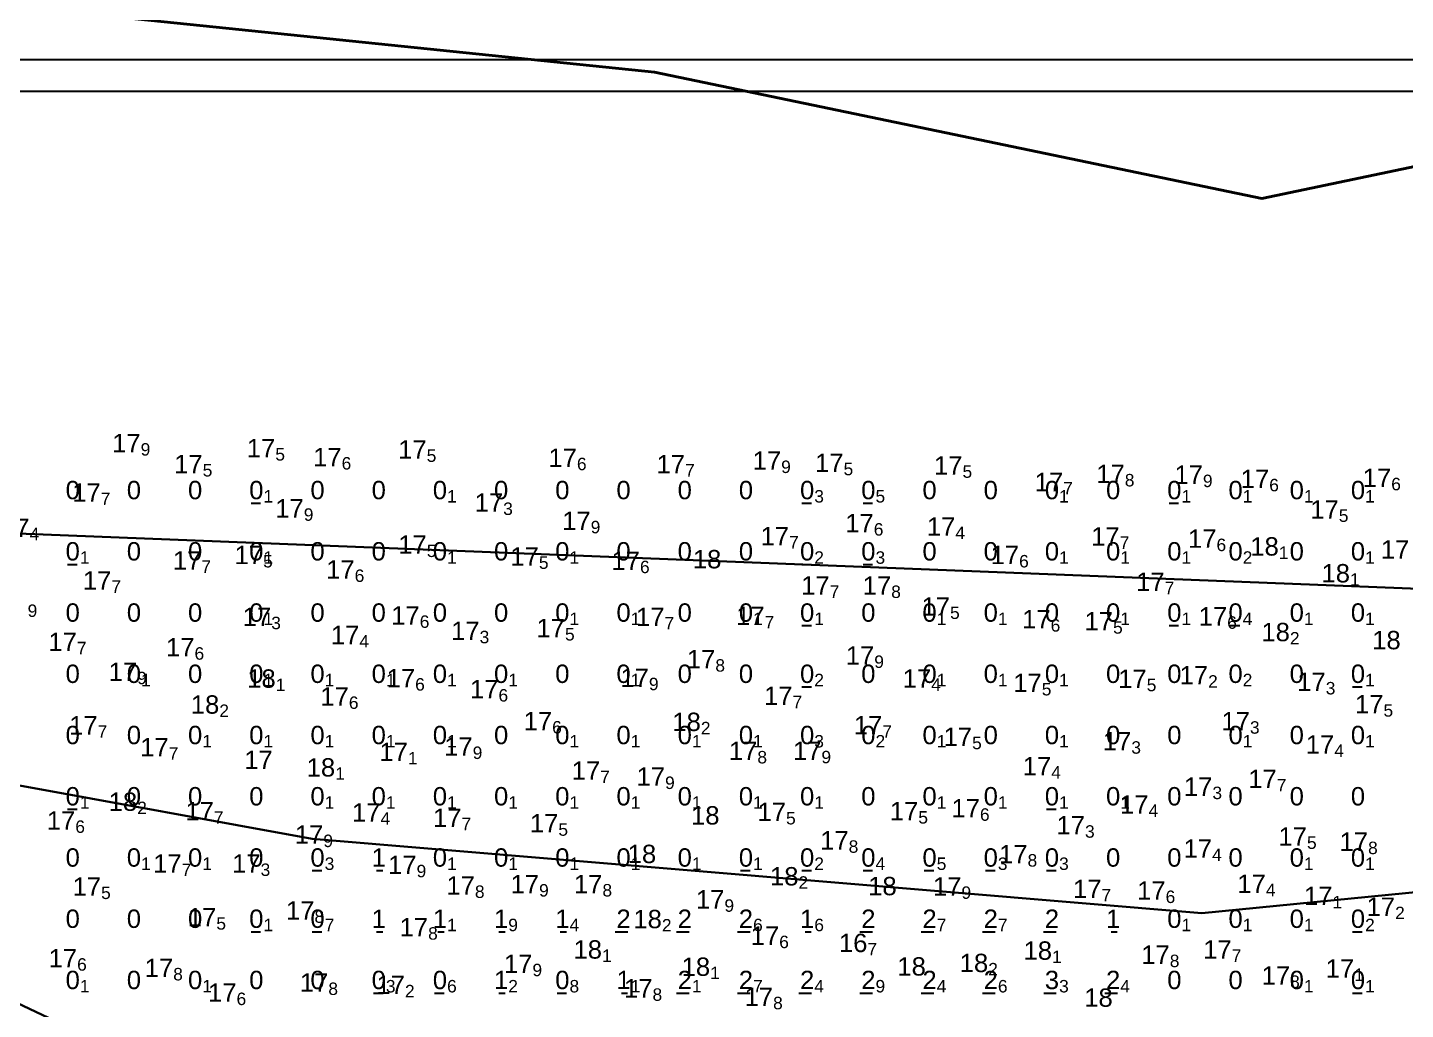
# Model space of a CAD drawing. Header units: millimetres. Extents: x 0 to 581027, y 0 to 6627194.
# Drawn here: x 580320.9 to 580456, y 6625941.1 to 6626037.3 of the extents above; entities that cross this region are included whole.
import ezdxf
from ezdxf.enums import TextEntityAlignment as Align

# ---------------------------------------------------------------- set-up
doc = ezdxf.new("R2010")
doc.units = ezdxf.units.MM
doc.layers.add('Soundings_1000', color=7, linetype='Continuous', true_color=0x000000)
doc.layers.add('soundings_diff', color=7, linetype='Continuous', true_color=0x000000)
for name, color, linetype in [('tiff', 7, 'Continuous'), ('tiff17.2', 7, 'Continuous'), ('Этап 2.1 верхняя бровка', 7, 'Continuous'), ('Этап 3.2 верхняя бровка', 7, 'Continuous'), ('Этап 3.2 нижняя бровка', 7, 'Continuous'), ('Этап 3.2 рабочая прорезь', 7, 'Continuous'), ('Этап 4.2 нижняя бровка', 7, 'Continuous')]:
    doc.layers.add(name, color=color, linetype=linetype)
doc.styles.get("Standard").update_dxf_attribs({"font": 'arial.ttf'})
picture_1 = doc.add_image_def('image2.tif', size_in_pixel=(3838, 2796))
picture_2 = doc.add_image_def('image3.tif', size_in_pixel=(3838, 2796))
picture_3 = doc.add_image_def('image4.tif', size_in_pixel=(2844, 2049))

msp = doc.modelspace()

# ---------------------------------------------------------------- linework, layer by layer
at = {"layer": 'soundings_diff', "color": 18, "true_color": 0x000000}
for p, q in [((580342.78, 6625990.72, -0.06), (580343.72, 6625990.72, -0.06)), ((580396.78, 6625990.72, -0.34), (580397.72, 6625990.72, -0.34)), ((580402.78, 6625990.72, -0.45), (580403.72, 6625990.72, -0.45)), ((580432.78, 6625990.72, -0.08), (580433.72, 6625990.72, -0.08)), ((580324.78, 6625984.72, -0.12), (580325.72, 6625984.72, -0.12)), ((580396.78, 6625984.72, -0.21), (580397.72, 6625984.72, -0.21)), ((580402.78, 6625984.72, -0.32), (580403.72, 6625984.72, -0.32)), ((580396.78, 6625978.72, -0.14), (580397.72, 6625978.72, -0.14)), ((580432.78, 6625978.72, -0.07), (580433.72, 6625978.72, -0.07)), ((580438.78, 6625978.72, -0.35), (580439.72, 6625978.72, -0.35)), ((580396.78, 6625972.72, -0.15), (580397.72, 6625972.72, -0.15)), ((580450.78, 6625972.72, -0.07), (580451.72, 6625972.72, -0.07)), ((580324.78, 6625960.72, -0.07), (580325.72, 6625960.72, -0.07)), ((580420.78, 6625960.72, -0.13), (580421.72, 6625960.72, -0.13)), ((580348.78, 6625954.72, -0.27), (580349.72, 6625954.72, -0.27)), ((580355.09, 6625954.72, -1.03), (580355.7, 6625954.72, -1.03)), ((580390.78, 6625954.72, -0.08), (580391.72, 6625954.72, -0.08)), ((580396.78, 6625954.72, -0.22), (580397.72, 6625954.72, -0.22)), ((580402.78, 6625954.72, -0.38), (580403.72, 6625954.72, -0.38)), ((580408.78, 6625954.72, -0.53), (580409.72, 6625954.72, -0.53)), ((580414.78, 6625954.72, -0.25), (580415.72, 6625954.72, -0.25)), ((580420.78, 6625954.72, -0.34), (580421.72, 6625954.72, -0.34)), ((580342.78, 6625948.72, -0.08), (580343.72, 6625948.72, -0.08)), ((580348.78, 6625948.72, -0.66), (580349.72, 6625948.72, -0.66)), ((580355.09, 6625948.72, -0.97), (580355.7, 6625948.72, -0.97)), ((580361.09, 6625948.72, -1.12), (580361.7, 6625948.72, -1.12)), ((580367.09, 6625948.72, -1.89), (580367.7, 6625948.72, -1.89)), ((580373.09, 6625948.72, -1.37), (580373.7, 6625948.72, -1.37)), ((580378.48, 6625948.72, -2.04), (580379.72, 6625948.72, -2.04)), ((580384.48, 6625948.72, -2), (580385.72, 6625948.72, -2)), ((580390.48, 6625948.72, -2.63), (580391.72, 6625948.72, -2.63)), ((580397.09, 6625948.72, -1.64), (580397.7, 6625948.72, -1.64)), ((580402.48, 6625948.72, -2.02), (580403.72, 6625948.72, -2.02)), ((580408.48, 6625948.72, -2.67), (580409.72, 6625948.72, -2.67)), ((580414.48, 6625948.72, -2.66), (580415.72, 6625948.72, -2.66)), ((580420.48, 6625948.72, -1.97), (580421.72, 6625948.72, -1.97)), ((580427.09, 6625948.72, -1.02), (580427.7, 6625948.72, -1.02)), ((580450.78, 6625948.72, -0.17), (580451.72, 6625948.72, -0.17)), ((580354.78, 6625942.72, -0.28), (580355.72, 6625942.72, -0.28)), ((580360.78, 6625942.72, -0.57), (580361.72, 6625942.72, -0.57)), ((580367.09, 6625942.72, -1.23), (580367.7, 6625942.72, -1.23)), ((580372.78, 6625942.72, -0.84), (580373.72, 6625942.72, -0.84)), ((580379.09, 6625942.72, -1.07), (580379.7, 6625942.72, -1.07)), ((580384.48, 6625942.72, -2.08), (580385.72, 6625942.72, -2.08)), ((580390.48, 6625942.72, -2.66), (580391.72, 6625942.72, -2.66)), ((580396.48, 6625942.72, -2.41), (580397.72, 6625942.72, -2.41)), ((580402.48, 6625942.72, -2.89), (580403.72, 6625942.72, -2.89)), ((580408.48, 6625942.72, -2.43), (580409.72, 6625942.72, -2.43)), ((580414.48, 6625942.72, -2.63), (580415.72, 6625942.72, -2.63)), ((580420.49, 6625942.72, -3.32), (580421.72, 6625942.72, -3.32)), ((580426.48, 6625942.72, -2.41), (580427.72, 6625942.72, -2.41)), ((580450.78, 6625942.72, -0.09), (580451.72, 6625942.72, -0.09))]:
    msp.add_line(p, q, dxfattribs=at)
at = {"layer": 'Этап 2.1 верхняя бровка', "color": 3, "linetype": 'Continuous', "lineweight": 40, "ltscale": 8, "flags": 128}
msp.add_lwpolyline([(580574.24, 6626068.7), (580573.83, 6626058.28), (580569.83, 6626051.11), (580554.22, 6626036.68), (580532.59, 6626037.54), (580508.46, 6626034.52), (580441.88, 6626020.57), (580382.35, 6626032.96), (580320.58, 6626039.27), (580283.06, 6626051.88), (580240.61, 6626066.21), (580196.19, 6626081.31), (580153.79, 6626096.78), (580147.87, 6626098.94), (580127.54, 6626105.31)], dxfattribs=at)
at = {"layer": 'Этап 3.2 верхняя бровка', "color": 3, "lineweight": 30}
msp.add_lwpolyline([(580109.64, 6625994.38), (580176, 6625990.07), (580289.72, 6625956.01), (580347.34, 6625928.72), (580434.28, 6625915.16), (580568.81, 6625931.39), (580570.09, 6625963.7)], dxfattribs=at)
at = {"layer": 'Этап 3.2 нижняя бровка', "color": 1, "lineweight": 30}
msp.add_lwpolyline([(580576.58, 6626127.97), (580534.6, 6626089.19), (580127.29, 6626105.37), (580109.71, 6625996.05), (580570.65, 6625977.85), (580576.58, 6626127.97)], dxfattribs=at)
at = {"layer": 'Этап 3.2 рабочая прорезь', "color": 5, "lineweight": 30}
msp.add_lwpolyline([(580109.71, 6625996.05), (580109.64, 6625994.38), (580176.53, 6625991.74), (580290.65, 6625968.42), (580348.76, 6625957.82), (580436, 6625950.56), (580570.09, 6625963.7), (580570.65, 6625977.85)], dxfattribs=at)
at = {"layer": 'Этап 4.2 нижняя бровка', "color": 1, "lineweight": 30}
msp.add_lwpolyline([(580570.65, 6625977.85), (580109.71, 6625996.05), (580034.52, 6625734.46), (580560.2, 6625713.67), (580570.65, 6625977.85)], dxfattribs=at)

# ---------------------------------------------------------------- texts
at = {"layer": 'Soundings_1000', "color": 18, "true_color": 0x000000}
for s, p in [('17', (580331.96, 6625996.6, 17.9)), ('17', (580345.16, 6625996.11, 17.52)), ('17', (580351.66, 6625995.23, 17.63)), ('17', (580360, 6625995.98, 17.45)), ('17', (580374.73, 6625995.17, 17.61)), ('17', (580338.04, 6625994.55, 17.48)), ('17', (580385.33, 6625994.54, 17.72)), ('17', (580394.75, 6625994.89, 17.85)), ('17', (580400.87, 6625994.67, 17.53)), ('17', (580412.53, 6625994.42, 17.45)), ('17', (580428.44, 6625993.58, 17.82)), ('17', (580422.4, 6625992.79, 17.66)), ('17', (580436.1, 6625993.51, 17.86)), ('17', (580442.6, 6625993.1, 17.6)), ('17', (580454.56, 6625993.2, 17.58)), ('17', (580328.05, 6625991.76, 17.66)), ('17', (580347.95, 6625990.21, 17.93)), ('17', (580367.5, 6625990.78, 17.27)), ('17', (580449.42, 6625990.1, 17.48)), ('17', (580321.07, 6625988.31, 17.37)), ('17', (580376.08, 6625988.98, 17.89)), ('17', (580403.83, 6625988.76, 17.6)), ('17', (580411.83, 6625988.42, 17.43)), ('17', (580395.53, 6625987.49, 17.68)), ('17', (580427.94, 6625987.46, 17.68)), ('17', (580437.43, 6625987.24, 17.63)), ('17', (580343.96, 6625985.64, 17.53)), ('17', (580360.01, 6625986.66, 17.45)), ('17', (580371, 6625985.5, 17.45)), ('17', (580418.08, 6625985.64, 17.62)), ('18', (580443.54, 6625986.48, 18.12)), ('17', (580456.34, 6625986.19, 17.59)), ('17', (580337.91, 6625985.11, 17.67)), ('17', (580352.94, 6625984.22, 17.58)), ('17', (580380.91, 6625985.08, 17.57)), ('18', (580388.89, 6625985.23, 17.95)), ('17', (580329.09, 6625983.15, 17.66)), ('17', (580432.35, 6625983.02, 17.7)), ('18', (580450.52, 6625983.85, 18.07)), ('17', (580399.51, 6625982.66, 17.73)), ('17', (580405.54, 6625982.65, 17.77)), ('17', (580411.31, 6625980.59, 17.48)), ('17', (580344.76, 6625979.59, 17.3)), ('17', (580359.32, 6625979.72, 17.55)), ('17', (580383.32, 6625979.57, 17.74)), ('17', (580393.13, 6625979.67, 17.66)), ('17', (580421.17, 6625979.35, 17.56)), ('17', (580427.29, 6625979.15, 17.51)), ('17', (580438.48, 6625979.63, 17.61)), ('17', (580353.4, 6625977.8, 17.36)), ('17', (580365.19, 6625978.21, 17.29)), ('17', (580373.56, 6625978.48, 17.48)), ('18', (580444.63, 6625978.09, 18.21)), ('17', (580325.71, 6625977.13, 17.68)), ('17', (580337.24, 6625976.6, 17.64)), ('18', (580455.49, 6625977.3, 18.04)), ('17', (580388.3, 6625975.43, 17.82)), ('17', (580403.88, 6625975.79, 17.92)), ('17', (580331.62, 6625974.2, 17.89)), ('18', (580345.2, 6625973.53, 18.07)), ('17', (580358.87, 6625973.57, 17.58)), ('17', (580381.79, 6625973.61, 17.89)), ('17', (580409.46, 6625973.54, 17.39)), ('17', (580430.59, 6625973.51, 17.49)), ('17', (580436.61, 6625973.86, 17.18)), ('17', (580367.04, 6625972.5, 17.63)), ('17', (580420.3, 6625973.1, 17.48)), ('17', (580448.14, 6625973.2, 17.33)), ('18', (580339.67, 6625970.99, 18.19)), ('17', (580352.37, 6625971.78, 17.57)), ('17', (580395.87, 6625971.85, 17.68)), ('17', (580453.8, 6625971.02, 17.52)), ('17', (580372.3, 6625969.37, 17.57)), ('18', (580386.88, 6625969.29, 18.15)), ('17', (580440.71, 6625969.35, 17.3)), ('17', (580327.74, 6625968.95, 17.74)), ('17', (580404.67, 6625968.96, 17.74)), ('17', (580334.71, 6625966.8, 17.73)), ('17', (580364.51, 6625966.87, 17.88)), ('17', (580413.47, 6625967.83, 17.51)), ('17', (580429.08, 6625967.39, 17.32)), ('17', (580448.98, 6625967.08, 17.43)), ('17', (580344.91, 6625965.56, 17.04)), ('17', (580358.16, 6625966.34, 17.13)), ('17', (580392.42, 6625966.44, 17.81)), ('17', (580398.7, 6625966.45, 17.87)), ('18', (580351.03, 6625964.83, 18.14)), ('17', (580377.01, 6625964.51, 17.73)), ('17', (580383.37, 6625963.93, 17.89)), ('17', (580421.23, 6625964.95, 17.4)), ('17', (580437.03, 6625962.94, 17.28)), ('17', (580443.34, 6625963.7, 17.69)), ('18', (580331.62, 6625961.47, 18.15)), ('17', (580430.77, 6625961.2, 17.38)), ('17', (580339.14, 6625960.53, 17.74)), ('17', (580355.47, 6625960.42, 17.44)), ('17', (580363.41, 6625959.89, 17.73)), ('18', (580388.71, 6625960.13, 18.04)), ('17', (580395.23, 6625960.46, 17.51)), ('17', (580408.2, 6625960.54, 17.48)), ('17', (580414.24, 6625960.82, 17.57)), ('17', (580325.55, 6625959.63, 17.63)), ('17', (580372.91, 6625959.35, 17.47)), ('17', (580424.54, 6625959.16, 17.26)), ('17', (580349.87, 6625958.24, 17.89)), ('17', (580401.37, 6625957.68, 17.81)), ('17', (580446.3, 6625958.06, 17.54)), ('17', (580452.29, 6625957.55, 17.77)), ('18', (580382.5, 6625956.35, 17.96)), ('17', (580418.91, 6625956.33, 17.79)), ('17', (580437, 6625956.88, 17.35)), ('17', (580335.98, 6625955.4, 17.67)), ('17', (580343.72, 6625955.41, 17.26)), ('17', (580359.01, 6625955.28, 17.93)), ('17', (580328.08, 6625953.15, 17.5)), ('17', (580364.73, 6625953.26, 17.76)), ('17', (580371.02, 6625953.39, 17.94)), ('17', (580377.23, 6625953.4, 17.82)), ('18', (580396.45, 6625954.16, 18.17)), ('18', (580406.08, 6625953.2, 18.04)), ('17', (580412.43, 6625953.17, 17.9)), ('17', (580442.27, 6625953.43, 17.41)), ('17', (580389.19, 6625951.9, 17.87)), ('17', (580426.16, 6625952.92, 17.7)), ('17', (580432.44, 6625952.76, 17.63)), ('17', (580448.8, 6625952.24, 17.12)), ('17', (580349, 6625950.82, 17.75)), ('17', (580454.94, 6625951.18, 17.21)), ('17', (580339.38, 6625950.15, 17.54)), ('17', (580360.14, 6625949.17, 17.83)), ('18', (580383.06, 6625949.97, 18.21)), ('17', (580394.56, 6625948.34, 17.55)), ('16', (580403.21, 6625947.63, 16.69)), ('18', (580377.19, 6625946.99, 18.11)), ('18', (580421.31, 6625946.88, 18.05)), ('17', (580432.85, 6625946.48, 17.75)), ('17', (580438.92, 6625946.99, 17.66)), ('17', (580325.73, 6625946.13, 17.63)), ('17', (580335.15, 6625945.18, 17.79)), ('17', (580370.37, 6625945.59, 17.87)), ('18', (580387.79, 6625945.3, 18.12)), ('18', (580408.94, 6625945.33, 17.96)), ('18', (580415.05, 6625945.67, 18.18)), ('17', (580450.93, 6625945.13, 17.13)), ('17', (580350.36, 6625943.75, 17.81)), ('17', (580444.65, 6625944.44, 17.76)), ('17', (580341.36, 6625942.76, 17.55)), ('17', (580357.87, 6625943.52, 17.22)), ('17', (580382.14, 6625943.18, 17.83)), ('17', (580393.96, 6625942.35, 17.78)), ('18', (580427.26, 6625942.27, 18.03))]:
    msp.add_text(s, height=1.8, dxfattribs=at).set_placement(p, align=Align.MIDDLE_RIGHT)
for s, p in [('9', (580331.96, 6625996.6, 17.9)), ('5', (580345.16, 6625996.11, 17.52)), ('5', (580360, 6625995.98, 17.45)), ('5', (580338.04, 6625994.55, 17.48)), ('6', (580351.66, 6625995.23, 17.63)), ('6', (580374.73, 6625995.17, 17.61)), ('7', (580385.33, 6625994.54, 17.72)), ('9', (580394.75, 6625994.89, 17.85)), ('5', (580400.87, 6625994.67, 17.53)), ('5', (580412.53, 6625994.42, 17.45)), ('8', (580428.44, 6625993.58, 17.82)), ('9', (580436.1, 6625993.51, 17.86)), ('6', (580454.56, 6625993.2, 17.58)), ('7', (580422.4, 6625992.79, 17.66)), ('6', (580442.6, 6625993.1, 17.6)), ('7', (580328.05, 6625991.76, 17.66)), ('3', (580367.5, 6625990.78, 17.27)), ('9', (580347.95, 6625990.21, 17.93)), ('5', (580449.42, 6625990.1, 17.48)), ('4', (580321.07, 6625988.31, 17.37)), ('9', (580376.08, 6625988.98, 17.89)), ('6', (580403.83, 6625988.76, 17.6)), ('4', (580411.83, 6625988.42, 17.43)), ('5', (580360.01, 6625986.66, 17.45)), ('7', (580395.53, 6625987.49, 17.68)), ('7', (580427.94, 6625987.46, 17.68)), ('6', (580437.43, 6625987.24, 17.63)), ('1', (580443.54, 6625986.48, 18.12)), ('7', (580337.91, 6625985.11, 17.67)), ('5', (580343.96, 6625985.64, 17.53)), ('5', (580371, 6625985.5, 17.45)), ('6', (580380.91, 6625985.08, 17.57)), ('6', (580418.08, 6625985.64, 17.62)), ('6', (580352.94, 6625984.22, 17.58)), ('1', (580450.52, 6625983.85, 18.07)), ('7', (580329.09, 6625983.15, 17.66)), ('7', (580399.51, 6625982.66, 17.73)), ('8', (580405.54, 6625982.65, 17.77)), ('7', (580432.35, 6625983.02, 17.7)), ('9', (580320.88, 6625980.79, 17.9)), ('6', (580359.32, 6625979.72, 17.55)), ('7', (580393.13, 6625979.67, 17.66)), ('5', (580411.31, 6625980.59, 17.48)), ('6', (580438.48, 6625979.63, 17.61)), ('3', (580344.76, 6625979.59, 17.3)), ('5', (580373.56, 6625978.48, 17.48)), ('7', (580383.32, 6625979.57, 17.74)), ('6', (580421.17, 6625979.35, 17.56)), ('5', (580427.29, 6625979.15, 17.51)), ('7', (580325.71, 6625977.13, 17.68)), ('4', (580353.4, 6625977.8, 17.36)), ('3', (580365.19, 6625978.21, 17.29)), ('2', (580444.63, 6625978.09, 18.21)), ('6', (580337.24, 6625976.6, 17.64)), ('9', (580403.88, 6625975.79, 17.92)), ('9', (580331.62, 6625974.2, 17.89)), ('8', (580388.3, 6625975.43, 17.82)), ('1', (580345.2, 6625973.53, 18.07)), ('6', (580358.87, 6625973.57, 17.58)), ('9', (580381.79, 6625973.61, 17.89)), ('4', (580409.46, 6625973.54, 17.39)), ('5', (580420.3, 6625973.1, 17.48)), ('5', (580430.59, 6625973.51, 17.49)), ('2', (580436.61, 6625973.86, 17.18)), ('3', (580448.14, 6625973.2, 17.33)), ('6', (580352.37, 6625971.78, 17.57)), ('6', (580367.04, 6625972.5, 17.63)), ('7', (580395.87, 6625971.85, 17.68)), ('2', (580339.67, 6625970.99, 18.19)), ('5', (580453.8, 6625971.02, 17.52)), ('7', (580327.74, 6625968.95, 17.74)), ('6', (580372.3, 6625969.37, 17.57)), ('2', (580386.88, 6625969.29, 18.15)), ('7', (580404.67, 6625968.96, 17.74)), ('3', (580440.71, 6625969.35, 17.3)), ('5', (580413.47, 6625967.83, 17.51)), ('7', (580334.71, 6625966.8, 17.73)), ('1', (580358.16, 6625966.34, 17.13)), ('9', (580364.51, 6625966.87, 17.88)), ('8', (580392.42, 6625966.44, 17.81)), ('9', (580398.7, 6625966.45, 17.87)), ('3', (580429.08, 6625967.39, 17.32)), ('4', (580448.98, 6625967.08, 17.43)), ('1', (580351.03, 6625964.83, 18.14)), ('4', (580421.23, 6625964.95, 17.4)), ('7', (580377.01, 6625964.51, 17.73)), ('9', (580383.37, 6625963.93, 17.89)), ('7', (580443.34, 6625963.7, 17.69)), ('3', (580437.03, 6625962.94, 17.28)), ('2', (580331.62, 6625961.47, 18.15)), ('6', (580414.24, 6625960.82, 17.57)), ('4', (580430.77, 6625961.2, 17.38)), ('6', (580325.55, 6625959.63, 17.63)), ('7', (580339.14, 6625960.53, 17.74)), ('4', (580355.47, 6625960.42, 17.44)), ('7', (580363.41, 6625959.89, 17.73)), ('5', (580395.23, 6625960.46, 17.51)), ('5', (580408.2, 6625960.54, 17.48)), ('9', (580349.87, 6625958.24, 17.89)), ('5', (580372.91, 6625959.35, 17.47)), ('3', (580424.54, 6625959.16, 17.26)), ('5', (580446.3, 6625958.06, 17.54)), ('8', (580401.37, 6625957.68, 17.81)), ('4', (580437, 6625956.88, 17.35)), ('8', (580452.29, 6625957.55, 17.77)), ('7', (580335.98, 6625955.4, 17.67)), ('3', (580343.72, 6625955.41, 17.26)), ('8', (580418.91, 6625956.33, 17.79)), ('9', (580359.01, 6625955.28, 17.93)), ('2', (580396.45, 6625954.16, 18.17)), ('5', (580328.08, 6625953.15, 17.5)), ('8', (580364.73, 6625953.26, 17.76)), ('9', (580371.02, 6625953.39, 17.94)), ('8', (580377.23, 6625953.4, 17.82)), ('9', (580412.43, 6625953.17, 17.9)), ('7', (580426.16, 6625952.92, 17.7)), ('6', (580432.44, 6625952.76, 17.63)), ('4', (580442.27, 6625953.43, 17.41)), ('9', (580389.19, 6625951.9, 17.87)), ('1', (580448.8, 6625952.24, 17.12)), ('5', (580339.38, 6625950.15, 17.54)), ('8', (580349, 6625950.82, 17.75)), ('2', (580383.06, 6625949.97, 18.21)), ('2', (580454.94, 6625951.18, 17.21)), ('8', (580360.14, 6625949.17, 17.83)), ('6', (580394.56, 6625948.34, 17.55)), ('7', (580403.21, 6625947.63, 16.69)), ('6', (580325.73, 6625946.13, 17.63)), ('1', (580377.19, 6625946.99, 18.11)), ('1', (580421.31, 6625946.88, 18.05)), ('8', (580432.85, 6625946.48, 17.75)), ('7', (580438.92, 6625946.99, 17.66)), ('8', (580335.15, 6625945.18, 17.79)), ('9', (580370.37, 6625945.59, 17.87)), ('1', (580387.79, 6625945.3, 18.12)), ('2', (580415.05, 6625945.67, 18.18)), ('1', (580450.93, 6625945.13, 17.13)), ('8', (580350.36, 6625943.75, 17.81)), ('2', (580357.87, 6625943.52, 17.22)), ('8', (580382.14, 6625943.18, 17.83)), ('8', (580444.65, 6625944.44, 17.76)), ('6', (580341.36, 6625942.76, 17.55)), ('8', (580393.96, 6625942.35, 17.78))]:
    msp.add_text(s, height=1.22, dxfattribs=at).set_placement(p, align=Align.TOP_LEFT)
at = {"layer": 'soundings_diff', "color": 18, "true_color": 0x000000}
for s, p in [('0', (580326, 6625992, 0.04)), ('0', (580332, 6625992, -0.01)), ('0', (580338, 6625992, -0.03)), ('0', (580344, 6625992, -0.06)), ('0', (580350, 6625992, -0.03)), ('0', (580356, 6625992, 0.03)), ('0', (580362, 6625992, 0.09)), ('0', (580368, 6625992, -0.03)), ('0', (580374, 6625992)), ('0', (580380, 6625992, -0.03)), ('0', (580386, 6625992, -0.02)), ('0', (580392, 6625992, 0.03)), ('0', (580398, 6625992, -0.34)), ('0', (580404, 6625992, -0.45)), ('0', (580410, 6625992, -0.01)), ('0', (580416, 6625992, 0.02)), ('0', (580422, 6625992, 0.07)), ('0', (580428, 6625992, 0.02)), ('0', (580434, 6625992, -0.08)), ('0', (580440, 6625992, 0.06)), ('0', (580446, 6625992, 0.05)), ('0', (580452, 6625992, 0.06)), ('0', (580326, 6625986, -0.12)), ('0', (580332, 6625986, -0.02)), ('0', (580338, 6625986)), ('0', (580344, 6625986, 0.08)), ('0', (580350, 6625986, -0.03)), ('0', (580356, 6625986, 0.02)), ('0', (580362, 6625986, 0.06)), ('0', (580368, 6625986, 0.02)), ('0', (580374, 6625986, 0.06)), ('0', (580380, 6625986, 0.03)), ('0', (580386, 6625986, -0.03)), ('0', (580392, 6625986, 0.01)), ('0', (580398, 6625986, -0.21)), ('0', (580404, 6625986, -0.32)), ('0', (580410, 6625986, -0.04)), ('0', (580416, 6625986, 0.03)), ('0', (580422, 6625986, 0.06)), ('0', (580428, 6625986, 0.06)), ('0', (580434, 6625986, 0.07)), ('0', (580440, 6625986, 0.16)), ('0', (580446, 6625986, 0.04)), ('0', (580452, 6625986, 0.05)), ('0', (580326, 6625980, 0.03)), ('0', (580332, 6625980, -0.01)), ('0', (580338, 6625980, 0.03)), ('0', (580344, 6625980, 0.06)), ('0', (580350, 6625980, -0.03)), ('0', (580356, 6625980, 0.03)), ('0', (580362, 6625980, 0.03)), ('0', (580368, 6625980, 0.02)), ('0', (580374, 6625980, 0.07)), ('0', (580380, 6625980, 0.06)), ('0', (580386, 6625980, 0.01)), ('0', (580392, 6625980, 0.05)), ('0', (580398, 6625980, -0.14)), ('0', (580404, 6625980, -0.02)), ('0', (580410, 6625980, 0.09)), ('0', (580416, 6625980, 0.05)), ('0', (580422, 6625980, -0.02)), ('0', (580428, 6625980, 0.1)), ('0', (580434, 6625980, -0.07)), ('0', (580440, 6625980, -0.35)), ('0', (580446, 6625980, 0.05)), ('0', (580452, 6625980, 0.09)), ('0', (580326, 6625974, 0.02)), ('0', (580332, 6625974, 0.06)), ('0', (580338, 6625974, 0.04)), ('0', (580344, 6625974, 0.08)), ('0', (580350, 6625974, 0.08)), ('0', (580356, 6625974, 0.09)), ('0', (580362, 6625974, 0.08)), ('0', (580368, 6625974, 0.06)), ('0', (580374, 6625974, 0.04)), ('0', (580380, 6625974, 0.05)), ('0', (580386, 6625974, 0.03)), ('0', (580392, 6625974, 0.03)), ('0', (580398, 6625974, -0.15)), ('0', (580404, 6625974, 0.03)), ('0', (580410, 6625974, 0.06)), ('0', (580416, 6625974, 0.09)), ('0', (580422, 6625974, 0.06)), ('0', (580428, 6625974, 0.04)), ('0', (580434, 6625974, 0.01)), ('0', (580440, 6625974, 0.22)), ('0', (580446, 6625974, 0.03)), ('0', (580452, 6625974, -0.07)), ('0', (580326, 6625968, 0.01)), ('0', (580332, 6625968, -0.01)), ('0', (580338, 6625968, 0.06)), ('0', (580344, 6625968, 0.06)), ('0', (580350, 6625968, 0.1)), ('0', (580356, 6625968, 0.09)), ('0', (580362, 6625968, 0.06)), ('0', (580368, 6625968, 0.02)), ('0', (580374, 6625968, 0.11)), ('0', (580380, 6625968, 0.1)), ('0', (580386, 6625968, 0.05)), ('0', (580392, 6625968, 0.06)), ('0', (580398, 6625968, 0.31)), ('0', (580404, 6625968, 0.22)), ('0', (580410, 6625968, 0.06)), ('0', (580416, 6625968, 0.04)), ('0', (580422, 6625968, 0.06)), ('0', (580428, 6625968, 0.04)), ('0', (580434, 6625968, 0.01)), ('0', (580440, 6625968, 0.05)), ('0', (580446, 6625968, 0.02)), ('0', (580452, 6625968, 0.1)), ('0', (580326, 6625962, -0.07)), ('0', (580332, 6625962, -0.03)), ('0', (580338, 6625962, 0.03)), ('0', (580344, 6625962, 0.01)), ('0', (580350, 6625962, 0.06)), ('0', (580356, 6625962, 0.06)), ('0', (580362, 6625962, 0.1)), ('0', (580368, 6625962, 0.05)), ('0', (580374, 6625962, 0.08)), ('0', (580380, 6625962, 0.08)), ('0', (580386, 6625962, 0.13)), ('0', (580392, 6625962, 0.12)), ('0', (580398, 6625962, 0.11)), ('0', (580404, 6625962)), ('0', (580410, 6625962, 0.12)), ('0', (580416, 6625962, 0.1)), ('0', (580422, 6625962, -0.13)), ('0', (580428, 6625962, 0.05)), ('0', (580434, 6625962, 0.02)), ('0', (580440, 6625962, 0.01)), ('0', (580446, 6625962, -0.02)), ('0', (580452, 6625962, 0.03)), ('0', (580326, 6625956, 0.03)), ('0', (580332, 6625956, 0.06)), ('0', (580338, 6625956, 0.09)), ('0', (580344, 6625956, 0.01)), ('0', (580350, 6625956, -0.27)), ('1', (580356, 6625956, -1.03)), ('0', (580362, 6625956, 0.07)), ('0', (580368, 6625956, 0.06)), ('0', (580374, 6625956, 0.07)), ('0', (580380, 6625956, 0.09)), ('0', (580386, 6625956, 0.1)), ('0', (580392, 6625956, -0.08)), ('0', (580398, 6625956, -0.22)), ('0', (580404, 6625956, -0.38)), ('0', (580410, 6625956, -0.53)), ('0', (580416, 6625956, -0.25)), ('0', (580422, 6625956, -0.34)), ('0', (580428, 6625956, 0.02)), ('0', (580434, 6625956, 0.01)), ('0', (580440, 6625956)), ('0', (580446, 6625956, 0.07)), ('0', (580452, 6625956, 0.08)), ('0', (580326, 6625950, -0.02)), ('0', (580332, 6625950)), ('0', (580338, 6625950, 0.02)), ('0', (580344, 6625950, -0.08)), ('0', (580350, 6625950, -0.66)), ('1', (580356, 6625950, -0.97)), ('1', (580362, 6625950, -1.12)), ('1', (580368, 6625950, -1.89)), ('1', (580374, 6625950, -1.37)), ('2', (580380, 6625950, -2.04)), ('2', (580386, 6625950, -2)), ('2', (580392, 6625950, -2.63)), ('1', (580398, 6625950, -1.64)), ('2', (580404, 6625950, -2.02)), ('2', (580410, 6625950, -2.67)), ('2', (580416, 6625950, -2.66)), ('2', (580422, 6625950, -1.97)), ('1', (580428, 6625950, -1.02)), ('0', (580434, 6625950, 0.05)), ('0', (580440, 6625950, 0.14)), ('0', (580446, 6625950, 0.06)), ('0', (580452, 6625950, -0.17)), ('0', (580326, 6625944, 0.06)), ('0', (580332, 6625944, -0.02)), ('0', (580338, 6625944, 0.07)), ('0', (580344, 6625944, -0.03)), ('0', (580350, 6625944, -0.04)), ('0', (580356, 6625944, -0.28)), ('0', (580362, 6625944, -0.57)), ('1', (580368, 6625944, -1.23)), ('0', (580374, 6625944, -0.84)), ('1', (580380, 6625944, -1.07)), ('2', (580386, 6625944, -2.08)), ('2', (580392, 6625944, -2.66)), ('2', (580398, 6625944, -2.41)), ('2', (580404, 6625944, -2.89)), ('2', (580410, 6625944, -2.43)), ('2', (580416, 6625944, -2.63)), ('3', (580422, 6625944, -3.32)), ('2', (580428, 6625944, -2.41)), ('0', (580434, 6625944, 0.01)), ('0', (580440, 6625944, 0.02)), ('0', (580446, 6625944, 0.06)), ('0', (580452, 6625944, -0.09))]:
    msp.add_text(s, height=1.8, dxfattribs=at).set_placement(p, align=Align.MIDDLE_RIGHT)
for s, p in [('1', (580344, 6625992, -0.06)), ('1', (580362, 6625992, 0.09)), ('3', (580398, 6625992, -0.34)), ('5', (580404, 6625992, -0.45)), ('1', (580422, 6625992, 0.07)), ('1', (580434, 6625992, -0.08)), ('1', (580440, 6625992, 0.06)), ('1', (580446, 6625992, 0.05)), ('1', (580452, 6625992, 0.06)), ('1', (580326, 6625986, -0.12)), ('1', (580344, 6625986, 0.08)), ('1', (580362, 6625986, 0.06)), ('1', (580374, 6625986, 0.06)), ('2', (580398, 6625986, -0.21)), ('3', (580404, 6625986, -0.32)), ('1', (580422, 6625986, 0.06)), ('1', (580428, 6625986, 0.06)), ('1', (580434, 6625986, 0.07)), ('2', (580440, 6625986, 0.16)), ('1', (580452, 6625986, 0.05)), ('1', (580344, 6625980, 0.06)), ('1', (580374, 6625980, 0.07)), ('1', (580380, 6625980, 0.06)), ('1', (580392, 6625980, 0.05)), ('1', (580398, 6625980, -0.14)), ('1', (580410, 6625980, 0.09)), ('1', (580416, 6625980, 0.05)), ('1', (580428, 6625980, 0.1)), ('1', (580434, 6625980, -0.07)), ('4', (580440, 6625980, -0.35)), ('1', (580446, 6625980, 0.05)), ('1', (580452, 6625980, 0.09)), ('1', (580332, 6625974, 0.06)), ('1', (580344, 6625974, 0.08)), ('1', (580350, 6625974, 0.08)), ('1', (580356, 6625974, 0.09)), ('1', (580362, 6625974, 0.08)), ('1', (580368, 6625974, 0.06)), ('1', (580380, 6625974, 0.05)), ('2', (580398, 6625974, -0.15)), ('1', (580410, 6625974, 0.06)), ('1', (580416, 6625974, 0.09)), ('1', (580422, 6625974, 0.06)), ('2', (580440, 6625974, 0.22)), ('1', (580452, 6625974, -0.07)), ('1', (580338, 6625968, 0.06)), ('1', (580344, 6625968, 0.06)), ('1', (580350, 6625968, 0.1)), ('1', (580356, 6625968, 0.09)), ('1', (580362, 6625968, 0.06)), ('1', (580374, 6625968, 0.11)), ('1', (580380, 6625968, 0.1)), ('1', (580386, 6625968, 0.05)), ('1', (580392, 6625968, 0.06)), ('3', (580398, 6625968, 0.31)), ('2', (580404, 6625968, 0.22)), ('1', (580410, 6625968, 0.06)), ('1', (580422, 6625968, 0.06)), ('1', (580440, 6625968, 0.05)), ('1', (580452, 6625968, 0.1)), ('1', (580326, 6625962, -0.07)), ('1', (580350, 6625962, 0.06)), ('1', (580356, 6625962, 0.06)), ('1', (580362, 6625962, 0.1)), ('1', (580368, 6625962, 0.05)), ('1', (580374, 6625962, 0.08)), ('1', (580380, 6625962, 0.08)), ('1', (580386, 6625962, 0.13)), ('1', (580392, 6625962, 0.12)), ('1', (580398, 6625962, 0.11)), ('1', (580410, 6625962, 0.12)), ('1', (580416, 6625962, 0.1)), ('1', (580422, 6625962, -0.13)), ('1', (580428, 6625962, 0.05)), ('1', (580332, 6625956, 0.06)), ('1', (580338, 6625956, 0.09)), ('3', (580350, 6625956, -0.27)), ('1', (580362, 6625956, 0.07)), ('1', (580368, 6625956, 0.06)), ('1', (580374, 6625956, 0.07)), ('1', (580380, 6625956, 0.09)), ('1', (580386, 6625956, 0.1)), ('1', (580392, 6625956, -0.08)), ('2', (580398, 6625956, -0.22)), ('4', (580404, 6625956, -0.38)), ('5', (580410, 6625956, -0.53)), ('3', (580416, 6625956, -0.25)), ('3', (580422, 6625956, -0.34)), ('1', (580446, 6625956, 0.07)), ('1', (580452, 6625956, 0.08)), ('1', (580344, 6625950, -0.08)), ('7', (580350, 6625950, -0.66)), ('1', (580362, 6625950, -1.12)), ('9', (580368, 6625950, -1.89)), ('4', (580374, 6625950, -1.37)), ('6', (580392, 6625950, -2.63)), ('6', (580398, 6625950, -1.64)), ('7', (580410, 6625950, -2.67)), ('7', (580416, 6625950, -2.66)), ('1', (580434, 6625950, 0.05)), ('1', (580440, 6625950, 0.14)), ('1', (580446, 6625950, 0.06)), ('2', (580452, 6625950, -0.17)), ('1', (580326, 6625944, 0.06)), ('1', (580338, 6625944, 0.07)), ('3', (580356, 6625944, -0.28)), ('6', (580362, 6625944, -0.57)), ('2', (580368, 6625944, -1.23)), ('8', (580374, 6625944, -0.84)), ('1', (580380, 6625944, -1.07)), ('1', (580386, 6625944, -2.08)), ('7', (580392, 6625944, -2.66)), ('4', (580398, 6625944, -2.41)), ('9', (580404, 6625944, -2.89)), ('4', (580410, 6625944, -2.43)), ('6', (580416, 6625944, -2.63)), ('3', (580422, 6625944, -3.32)), ('4', (580428, 6625944, -2.41)), ('1', (580446, 6625944, 0.06)), ('1', (580452, 6625944, -0.09))]:
    msp.add_text(s, height=1.22, dxfattribs=at).set_placement(p, align=Align.TOP_LEFT)

# ---------------------------------------------------------------- pictures from other files: only their frames are drawn
at = {"layer": 'soundings_diff', "color": 7, "true_color": 0xffffff}
image = msp.add_image(picture_3, insert=(580007.44, 6625621.28), size_in_units=(568.8, 409.8), dxfattribs=at)
image.dxf.flags = 7
at = {"layer": 'tiff', "color": 7, "true_color": 0xffffff}
image = msp.add_image(picture_1, insert=(580010.5, 6625614.78), size_in_units=(575.7, 419.4), dxfattribs=dict(at, brightness=70))
image.dxf.flags = 7
at = {"layer": 'tiff17.2', "color": 7, "true_color": 0xffffff}
image = msp.add_image(picture_2, insert=(580010.5, 6625614.78), size_in_units=(575.7, 419.4), dxfattribs=dict(at, brightness=70))
image.dxf.flags = 7

doc.saveas('drawing.dxf')
